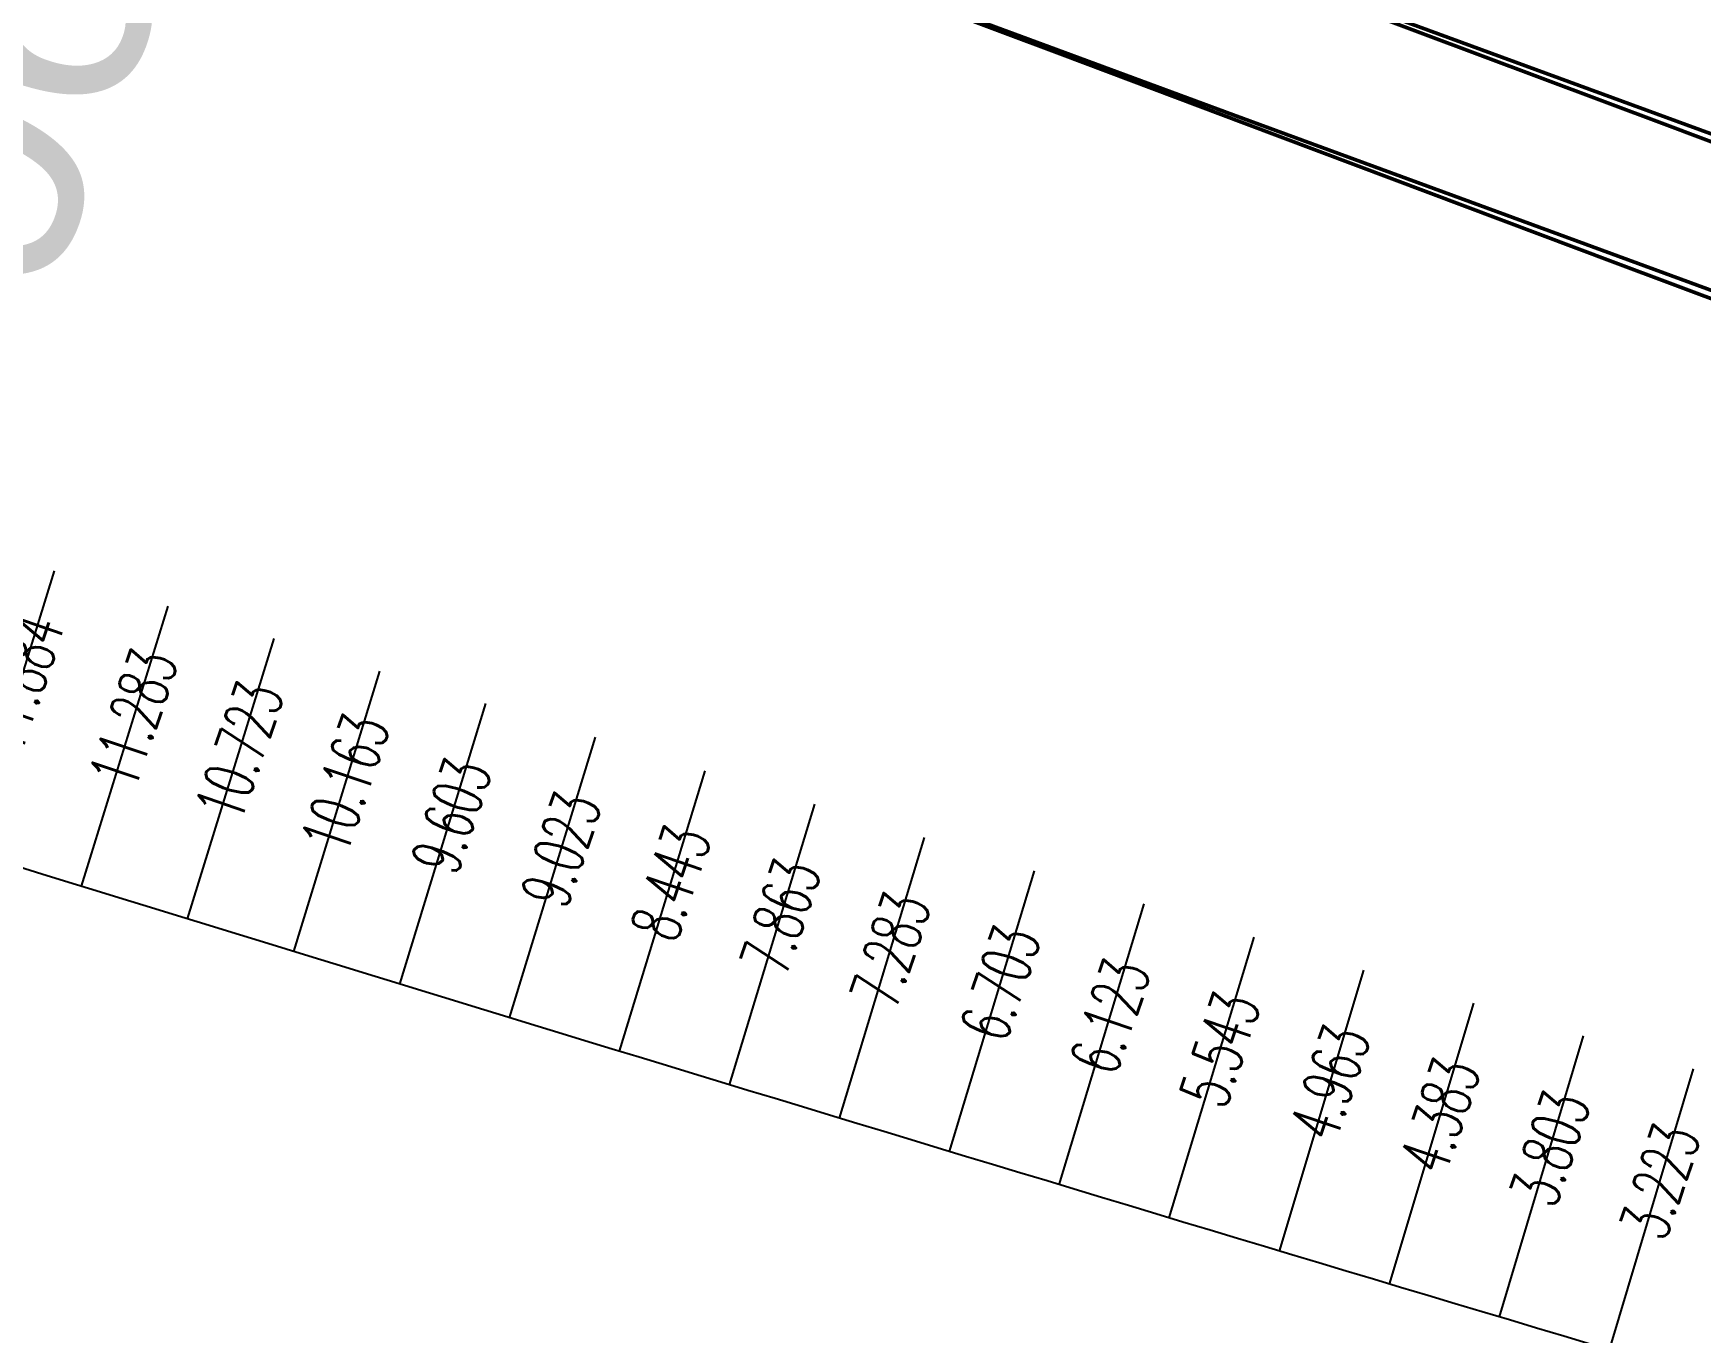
# Model space of a CAD drawing. Header units: millimetres. Extents: x 2688706 to 2690835, y 1254387 to 1255241.
# Drawn here: x 2689221.31 to 2689229.81, y 1254935.02 to 1254941.64 of the extents above; entities that cross this region are included whole.
import ezdxf
from ezdxf.enums import TextEntityAlignment as Align

# ---------------------------------------------------------------- set-up
doc = ezdxf.new("R2010")
doc.units = ezdxf.units.MM
doc.linetypes.add('STRICHLINIE', pattern=[0.75, 0.5, -0.25])
doc.linetypes.add('STRICHPUNKT', pattern=[1, 0.5, -0.25, 0, -0.25])
for name, color, linetype in [('A-HS-0014-_____', 1, 'STRICHPUNKT'), ('A-N1-0014-_____', 1, 'STRICHPUNKT'), ('A-SP-0014-_____', 1, 'STRICHPUNKT'), ('BS-TR-B-Gleisstrang-LinieGeometrie', 7, 'Continuous'), ('BS-TR-B-Weiche-Kurzbezeichnung', 7, 'Continuous'), ('BS-TR-N-Gleisstrang-LinieGeometrie', 7, 'Continuous'), ('H-HS-0014-_____', 7, 'Continuous'), ('H-N1-0014-_____', 7, 'Continuous'), ('K-HS-0014-_____', 1, 'Continuous'), ('K-N1-0014-_____', 1, 'Continuous'), ('S-OF-0014-_____', 7, 'STRICHLINIE'), ('S-ON-0014-_____', 7, 'Continuous'), ('T-MK-0014-_____', 1, 'Continuous')]:
    doc.layers.add(name, color=color, linetype=linetype)
doc.styles.add('R6', font='simplex.shx', dxfattribs={"width": 0.6})
doc.styles.add('Style-Arial', font='arial.ttf')

# ---------------------------------------------------------------- blocks, each defined once
blk = doc.blocks.new('WeiVlpSchwelleL')
at = {"style": 'R6', "width": 0.6}
blk.add_attdef('LAENGE', text='', height=0.25, rotation=89.99999999999999, dxfattribs=at).set_placement((-1.229737067022953, 0.007106245459261308, 6e-06), align=Align.MIDDLE)
at = {"style": 'R6', "width": 0.6, "flags": 1}
for tag, p in [('WVP-SKML', (-5, 0, 2e-06)), ('WVP-SKMR', (3, 0, 2e-06))]:
    blk.add_attdef(tag, text='', height=0.25, rotation=180, dxfattribs=at).set_placement(p, align=Align.MIDDLE_CENTER)
at = {"style": 'R6', "width": 0.6}
blk.add_attdef('BEZEICHNUNG', text='', height=0.25, rotation=180, dxfattribs=at).set_placement((-2.249999999999987, -5.373479439185756e-14, 2), align=Align.MIDDLE_LEFT)
at = {"style": 'R6', "width": 0.6, "flags": 1}
blk.add_attdef('VERSCHIEBUNG', text='', height=0.25, rotation=180, dxfattribs=at).set_placement((-1.470197398034461, -5.373479439185758e-14, 2), align=Align.MIDDLE_LEFT)
for tag, p in [('VERKLINKS', (-0.8749999999999833, -5.426408495180606e-14, 2e-06)), ('VERKRECHTS', (0.8611075787621026, -8.736039560677224e-05, 2e-06))]:
    blk.add_attdef(tag, text='', height=0.25, rotation=180, dxfattribs=at).set_placement(p, align=Align.MIDDLE)
at = {"color": 1, "extrusion": (-1, -6.123233995736769e-17, 1.224646799147353e-16), "style": 'R6', "width": 0.6, "flags": 8}
blk.add_attdef('WVP-ANL', text='', height=0.25, rotation=270, dxfattribs=at).set_placement((1.179971919316135e-14, -7.187955122291877e-15, 0.4999999999999868), align=Align.MIDDLE)
at = {"color": 1, "extrusion": (1, -1.608122649676636e-16, 1.224646799147353e-16), "style": 'R6', "width": 0.6, "flags": 8}
blk.add_attdef('WVP-ANR', text='', height=0.25, rotation=270, dxfattribs=at).set_placement((-1.65451836612779e-14, -4.265120563609635e-14, 0.50000000000001), align=Align.MIDDLE)
blk = doc.blocks.new('Weiche-14')
at = {"layer": 'A-HS-0014-_____', "flags": 128}
blk.add_lwpolyline([(421.08543, 16.34465, -0.0162866445366345), (364.68931, 13.51426)], format="xyb", dxfattribs=at)
at = {"layer": 'A-N1-0014-_____', "flags": 128}
blk.add_lwpolyline([(421.08543, 16.34465, -0.0005004820583355327), (373.9069, 12.48086, -0.002643607657813), (364.76497, 11.79032)], format="xyb", dxfattribs=at)
at = {"layer": 'A-SP-0014-_____', "flags": 128}
blk.add_lwpolyline([(364.68931, 13.51426), (397.50451, 14.08911), (364.76497, 11.79032)], dxfattribs=at)
at = {"layer": 'H-HS-0014-_____', "flags": 128}
for points in [[(421.0234637121023, 17.09208573580884, -0.01628664453663441), (364.6761292868455, 14.26414417025615, -0.01628664453663441)], [(421.1473962878964, 15.59721426419105, -0.01628664453663442), (364.7024907131539, 12.76437582974381, -0.01628664453663442)]]:
    blk.add_lwpolyline(points, format="xyb", dxfattribs=at)
at = {"layer": 'H-N1-0014-_____', "flags": 128}
for points in [[(421.0234638609347, 17.09208574814693, -0.000500482058335468), (373.8464302967145, 13.2284183020638, -0.002643607657813163), (364.7124342324677, 12.53847773278756, -0.002643607657813163)], [(421.1473961390559, 15.59721425185126, -0.0005004820583354682), (373.9673697032883, 11.73330169793553, -0.002643607657813146), (364.8175057675321, 11.04216226721246, -0.002643607657813146)]]:
    blk.add_lwpolyline(points, format="xyb", dxfattribs=at)
at = {"layer": 'K-HS-0014-_____', "flags": 128}
for points in [[(364.6760677768507, 14.26764362971733, 0.01628664453663441), (421.0231745360921, 17.09557376924272, 0.01628664453663441)], [(364.7019195489165, 12.79687081045495, 0.01628664453663441), (421.1447110820867, 15.62960314607608, 0.01628664453663441)], [(364.7025522231486, 12.76087637028263, 0.01628664453663441), (421.1476854639066, 15.59372623075717, 0.01628664453663441)]]:
    blk.add_lwpolyline(points, format="xyb", dxfattribs=at)
at = {"layer": 'K-N1-0014-_____', "flags": 128}
for points in [[(421.0231746856191, 17.09557378163663, -0.000500482058335466), (373.8461481047659, 13.23190690747288, -0.00264360765781314), (364.7121890655525, 12.54196913554051, -0.00264360765781314)], [(421.1476853143713, 15.59372621836155, -0.0005004820583354675), (373.9676518952369, 11.72981309252646, -0.002643607657813155), (364.8177509344472, 11.03867086445939, -0.002643607657813155)]]:
    blk.add_lwpolyline(points, format="xyb", dxfattribs=at)
at = {"layer": 'T-MK-0014-_____'}
for p, q in [((373.7469388021451, 3.106908946894515), (373.6276120073957, 4.602155119287157)), ((372.5791188573894, 3.014497578667315), (372.4617909285177, 4.509901924356692)), ((373.1630442710273, 3.060508128379212), (373.0447168827872, 4.555833721416483)), ((371.9951628220765, 2.968877318312134), (371.8788344049859, 4.464359748625911)), ((370.8271599298621, 2.878807747012747), (370.712830691786, 4.374444342352982)), ((371.4111764259434, 2.92364736769247), (371.2958475726002, 4.419207214568061)), ((369.6590376814, 2.790299575419125), (369.5467078266311, 4.286087663260313)), ((370.2431135947148, 2.834358476303018), (370.129784022979, 4.330071151976449)), ((368.4907981639195, 2.703352961679717), (368.3804678931779, 4.199289869225653)), ((369.0749324508266, 2.746631064042317), (368.9636023632047, 4.242493895852136)), ((367.3224434648579, 2.617968061152983), (367.214112975291, 4.114051115341555)), ((367.9066350816132, 2.660465287663834), (367.7973046770389, 4.156475602680286)), ((366.1942695246111, 2.537009474096251), (366.087870041963, 4.033231098753581)), ((366.7583695558915, 2.577306758130808), (366.6510045474283, 4.073459409085146)), ((365.0238688628168, 2.454567607114478), (364.9195545289199, 3.950936050962335)), ((365.6301436059258, 2.497076225830086), (365.5247096934023, 3.993366201098913))]:
    blk.add_line(p, q, dxfattribs=at)
at = {"layer": 'T-MK-0014-_____', "flags": 128}
blk.add_lwpolyline([(376.9695406837245, 3.367187040908902, -2.449682682327676e-05), (374.6592273931424, 3.180192756404722, -0.002643607657812934), (365.4185883013699, 2.482195011656245, -0.003475741241668186), (355.5966310582723, 1.860554655519995, -0.003475741241668186)], format="xyb", dxfattribs=at)
at = {"layer": 'S-OF-0014-_____'}
ref = blk.add_blockref('WeiVlpSchwelleL', (373.0041695438053, 13.05485514358548), dxfattribs=dict(at, xscale=3.799999999999999, rotation=92.47002509259556))
ref.add_attrib('WVP-SKML', '3.223', dxfattribs={"layer": 'T-MK-0014-_____', "height": 0.25, "rotation": 92.47002509259556, "style": 'R6', "width": 0.6}).set_placement((373.6753427252954, 4.0040566503301), align=Align.MIDDLE_CENTER)
ref = blk.add_blockref('WeiVlpSchwelleL', (369.5299609329927, 12.8762214021927), dxfattribs=dict(at, xscale=4, rotation=92.49911532249291))
ref.add_attrib('WVP-SKML', '6.703', dxfattribs={"layer": 'T-MK-0014-_____', "height": 0.25, "rotation": 92.49911532249291, "style": 'R6', "width": 0.6}).set_placement((370.1751158516733, 3.731786081707076), align=Align.MIDDLE_CENTER)
ref = blk.add_blockref('WeiVlpSchwelleL', (370.1090450396701, 12.90502527257564), dxfattribs=dict(at, xscale=3.999999999999999, rotation=92.49550918353681))
ref.add_attrib('WVP-SKML', '6.123', dxfattribs={"layer": 'T-MK-0014-_____', "height": 0.25, "rotation": 92.49550918353681, "style": 'R6', "width": 0.6}).set_placement((370.7585623870165, 3.776189704216888), align=Align.MIDDLE_CENTER)
ref = blk.add_blockref('WeiVlpSchwelleL', (370.6881097565835, 12.93421652847417), dxfattribs=dict(at, xscale=4, rotation=92.49142690337305))
ref.add_attrib('WVP-SKML', '5.543', dxfattribs={"layer": 'T-MK-0014-_____', "height": 0.25, "rotation": 92.49142690337305, "style": 'R6', "width": 0.6}).set_placement((371.3419791139374, 3.820983275817825), align=Align.MIDDLE_CENTER)
ref = blk.add_blockref('WeiVlpSchwelleL', (371.2671548245876, 12.96379515683657), dxfattribs=dict(at, xscale=4, rotation=92.48685341062271))
ref.add_attrib('WVP-SKML', '4.963', dxfattribs={"layer": 'T-MK-0014-_____', "height": 0.25, "rotation": 92.48685341062271, "style": 'R6', "width": 0.6}).set_placement((371.9253657718222, 3.8661667765004), align=Align.MIDDLE_CENTER)
ref = blk.add_blockref('WeiVlpSchwelleL', (371.8461799845431, 12.99376114443726), dxfattribs=dict(at, xscale=3.999999999999999, rotation=92.48177299120547))
ref.add_attrib('WVP-SKML', '4.383', dxfattribs={"layer": 'T-MK-0014-_____', "height": 0.25, "rotation": 92.48177299120547, "style": 'R6', "width": 0.6}).set_placement((372.5087221000664, 3.911740186080941), align=Align.MIDDLE_CENTER)
ref = blk.add_blockref('WeiVlpSchwelleL', (372.4251849773228, 13.02411447787762), dxfattribs=dict(at, xscale=4, rotation=92.47616925372488))
ref.add_attrib('WVP-SKML', '3.803', dxfattribs={"layer": 'T-MK-0014-_____', "height": 0.25, "rotation": 92.47616925372488, "style": 'R6', "width": 0.6}).set_placement((373.0920478380832, 3.957703484201574), align=Align.MIDDLE_CENTER)
at = {"layer": 'S-ON-0014-_____', "color": 6, "lineweight": 50}
ref = blk.add_blockref('WeiVlpSchwelleL', (366.0741597603458, 12.73242140274804), dxfattribs=dict(at, xscale=4.16, rotation=92.51149485385709))
ref.add_attrib('WVP-SKML', '10.163', dxfattribs={"layer": 'T-MK-0014-_____', "height": 0.25, "rotation": 92.51149485385709, "style": 'R6', "width": 0.6}).set_placement((366.6939505508136, 3.474998348703411), align=Align.MIDDLE_CENTER)
ref = blk.add_blockref('WeiVlpSchwelleL', (364.3570632202586, 12.61613082962557), dxfattribs=dict(at, xscale=4.2, rotation=92.50503530066761))
ref.add_attrib('WVP-SKML', '11.884', dxfattribs={"layer": 'T-MK-0014-_____', "height": 0.25, "rotation": 92.50503530066761, "style": 'R6', "width": 0.6}).set_placement((364.9612802624787, 3.352388673423192), align=Align.MIDDLE_CENTER)
ref = blk.add_blockref('WeiVlpSchwelleL', (364.9565422778095, 12.66237892682949), dxfattribs=dict(at, xscale=4.2, rotation=92.51243278203084))
ref.add_attrib('WVP-SKML', '11.283', dxfattribs={"layer": 'T-MK-0014-_____', "height": 0.25, "rotation": 92.51243278203084, "style": 'R6', "width": 0.6}).set_placement((365.5668832584117, 3.394850210991382), align=Align.MIDDLE_CENTER)
ref = blk.add_blockref('WeiVlpSchwelleL', (365.5149206759032, 12.70720993910079), dxfattribs=dict(at, xscale=4.16, rotation=92.51213904055777))
ref.add_attrib('WVP-SKML', '10.723', dxfattribs={"layer": 'T-MK-0014-_____', "height": 0.25, "rotation": 92.51213904055777, "style": 'R6', "width": 0.6}).set_placement((366.1304298350223, 3.434742448890649), align=Align.MIDDLE_CENTER)
ref = blk.add_blockref('WeiVlpSchwelleL', (366.633382577815, 12.7579940820699), dxfattribs=dict(at, xscale=4.16, rotation=92.51049034492544))
ref.add_attrib('WVP-SKML', '9.603', dxfattribs={"layer": 'T-MK-0014-_____', "height": 0.25, "rotation": 92.51049034492544, "style": 'R6', "width": 0.6}).set_placement((367.2574451711178, 3.515617893666126), align=Align.MIDDLE_CENTER)
ref = blk.add_blockref('WeiVlpSchwelleL', (367.2121224714227, 12.79485127016141), dxfattribs=dict(at, xscale=4.140000000000001, rotation=92.50905916601965))
ref.add_attrib('WVP-SKML', '9.023', dxfattribs={"layer": 'T-MK-0014-_____', "height": 0.25, "rotation": 92.50905916601965, "style": 'R6', "width": 0.6}).set_placement((367.8410368388686, 3.558071476673706), align=Align.MIDDLE_CENTER)
ref = blk.add_blockref('WeiVlpSchwelleL', (367.791282508294, 12.82210551360118), dxfattribs=dict(at, xscale=4.14, rotation=92.50721863446536))
ref.add_attrib('WVP-SKML', '8.443', dxfattribs={"layer": 'T-MK-0014-_____', "height": 0.25, "rotation": 92.50721863446536, "style": 'R6', "width": 0.6}).set_placement((368.4246000014745, 3.600915106207278), align=Align.MIDDLE_CENTER)
ref = blk.add_blockref('WeiVlpSchwelleL', (368.3702058835889, 12.85474242487293), dxfattribs=dict(at, xscale=4.13, rotation=92.50495644186454))
ref.add_attrib('WVP-SKML', '7.863', dxfattribs={"layer": 'T-MK-0014-_____', "height": 0.25, "rotation": 92.50495644186454, "style": 'R6', "width": 0.6}).set_placement((369.0081343982534, 3.644148763128209), align=Align.MIDDLE_CENTER)
at = {"layer": 'S-ON-0014-_____'}
ref = blk.add_blockref('WeiVlpSchwelleL', (368.9508576957076, 12.8478049302044), dxfattribs=dict(at, xscale=4, rotation=92.50225978142038))
ref.add_attrib('WVP-SKML', '7.283', dxfattribs={"layer": 'T-MK-0014-_____', "height": 0.25, "rotation": 92.50225978142038, "style": 'R6', "width": 0.6}).set_placement((369.5916397685387, 3.687772428123838), align=Align.MIDDLE_CENTER)

msp = doc.modelspace()

# ---------------------------------------------------------------- linework, layer by layer
at = {"layer": 'BS-TR-B-Gleisstrang-LinieGeometrie', "lineweight": 50}
for points in [[(2689222.11076, 1254944.00201, 454.2164), (2689223.0499093, 1254943.64865319, 454.2230633507129), (2689223.98905861, 1254943.29529638, 454.229690867667), (2689224.92820791, 1254942.94193957, 454.236282550886), (2689225.86735721, 1254942.58858276, 454.242838400392), (2689226.80650651, 1254942.23522595, 454.249358416213), (2689227.74565582, 1254941.88186914, 454.255842598373), (2689228.68480512, 1254941.52851233, 454.262290946896), (2689229.62395442, 1254941.17515552, 454.26870346181), (2689230.56310372, 1254940.82179872, 454.275080143136), (2689231.50225303, 1254940.46844191, 454.281420990902), (2689232.44140233, 1254940.1150851, 454.287726005127), (2689233.38055163, 1254939.76172829, 454.293995185839), (2689234.31970093, 1254939.40837148, 454.300228533062), (2689235.25885024, 1254939.05501467, 454.306463251958), (2689236.19799954, 1254938.70165786, 454.312864322941), (2689237.13714884, 1254938.34830105, 454.319439904427), (2689238.07629814, 1254937.99494424, 454.326189997013), (2689239.01544745, 1254937.64158743, 454.333114601311)], [(2689222.11086773, 1254944.00229624, 454.21639206094), (2689223.04988231, 1254943.64949246, 454.223012242367), (2689223.98928952, 1254943.29773548, 454.229514037491), (2689224.92908821, 1254942.94702575, 454.235897446585), (2689225.8692772, 1254942.5973637, 454.242162469917), (2689226.80985532, 1254942.24874976, 454.248309107746), (2689227.75082141, 1254941.90118437, 454.254337360331), (2689228.6921743, 1254941.55466796, 454.2602472279229), (2689229.63391282, 1254941.20920096, 454.266038710769), (2689230.5760358, 1254940.8647838, 454.271711809111), (2689231.51854207, 1254940.52141691, 454.277266523186), (2689232.46143045, 1254940.17910071, 454.282702853226), (2689233.40469978, 1254939.83783563, 454.28802079946), (2689234.34834889, 1254939.49762209, 454.293220362107), (2689235.2923766, 1254939.15846051, 454.298339886362), (2689236.23678174, 1254938.82035133, 454.3035291841001), (2689237.18156313, 1254938.48329495, 454.308809960027), (2689238.12671961, 1254938.14729179, 454.314182214279), (2689239.07224999, 1254937.81234228, 454.319645946987)]]:
    msp.add_polyline3d(points, dxfattribs=at)
at = {"layer": 'BS-TR-N-Gleisstrang-LinieGeometrie', "color": 1, "lineweight": 50, "true_color": 0xff0000}
for points in [[(2689220.8615779, 1254943.67421569, 454.265960541809), (2689221.79817506, 1254943.32106402, 454.27245155478), (2689222.73516407, 1254942.96895333, 454.278857436669), (2689223.67254377, 1254942.61788405, 454.285178187618), (2689224.610313, 1254942.26785662, 454.291413807761), (2689225.54847061, 1254941.91887147, 454.2975642972351), (2689226.48701544, 1254941.57092902, 454.303629656174), (2689227.42594633, 1254941.22402971, 454.309609884708), (2689228.36526211, 1254940.87817397, 454.315504982969), (2689229.30496163, 1254940.53336222, 454.321314951083), (2689230.24504374, 1254940.18959488, 454.327032056877), (2689231.18550726, 1254939.8468724, 454.3326267985599), (2689232.12635104, 1254939.50519518, 454.338096293199), (2689233.06757391, 1254939.16456364, 454.34344054105), (2689234.00917472, 1254938.82497822, 454.348659542366), (2689234.9511523, 1254938.48643933, 454.353766899611), (2689235.89350548, 1254938.14894738, 454.3589207429401), (2689236.83623311, 1254937.81250279, 454.364166341854), (2689237.77933402, 1254937.47710599, 454.369503696487), (2689238.72280704, 1254937.14275738, 454.374932806973)], [(2689221.84738433, 1254943.30201196, 454.272243678707), (2689222.78653364, 1254942.94865515, 454.278873500762), (2689223.72568294, 1254942.59529834, 454.285473532045), (2689224.66483224, 1254942.24194153, 454.292043772574), (2689225.60398154, 1254941.88858472, 454.298584222365), (2689226.54313085, 1254941.53522791, 454.305094881435), (2689227.48228015, 1254941.1818711, 454.311575749805), (2689228.42142945, 1254940.82851429, 454.318026827491), (2689229.36057875, 1254940.47515748, 454.324448114505), (2689230.29972806, 1254940.12180067, 454.330839610871), (2689231.23887736, 1254939.76844386, 454.337201316602), (2689232.17802666, 1254939.41508705, 454.343533231713), (2689233.11717596, 1254939.06173025, 454.349835356226), (2689234.05632527, 1254938.70837344, 454.356107690156), (2689234.99547457, 1254938.35501663, 454.362363925582), (2689235.93462387, 1254938.00165982, 454.368754248499), (2689236.87377317, 1254937.64830301, 454.37531999396), (2689237.81292248, 1254937.2949462, 454.382061162568), (2689238.75207178, 1254936.94158939, 454.38897775494)]]:
    msp.add_polyline3d(points, dxfattribs=at)

# ---------------------------------------------------------------- block references
at = {"extrusion": (0.01856783197081398, 0.078322802670633, 0.9967551224838128), "rotation": 172.1538819283246}
msp.add_blockref('Weiche-14', (-2326851.235015703, -1835463.384711666, 148676.4978498291), dxfattribs=at)

# ---------------------------------------------------------------- texts
at = {"layer": 'BS-TR-B-Weiche-Kurzbezeichnung', "lineweight": 50, "style": 'Style-Arial'}
msp.add_text('BSD 15 EW VI 900 1:16 L', height=1.25, rotation=249.37601478955, dxfattribs=at).set_placement((2689225.06889602, 1254953.63640242, 454.21639206094))

doc.saveas('drawing.dxf')
